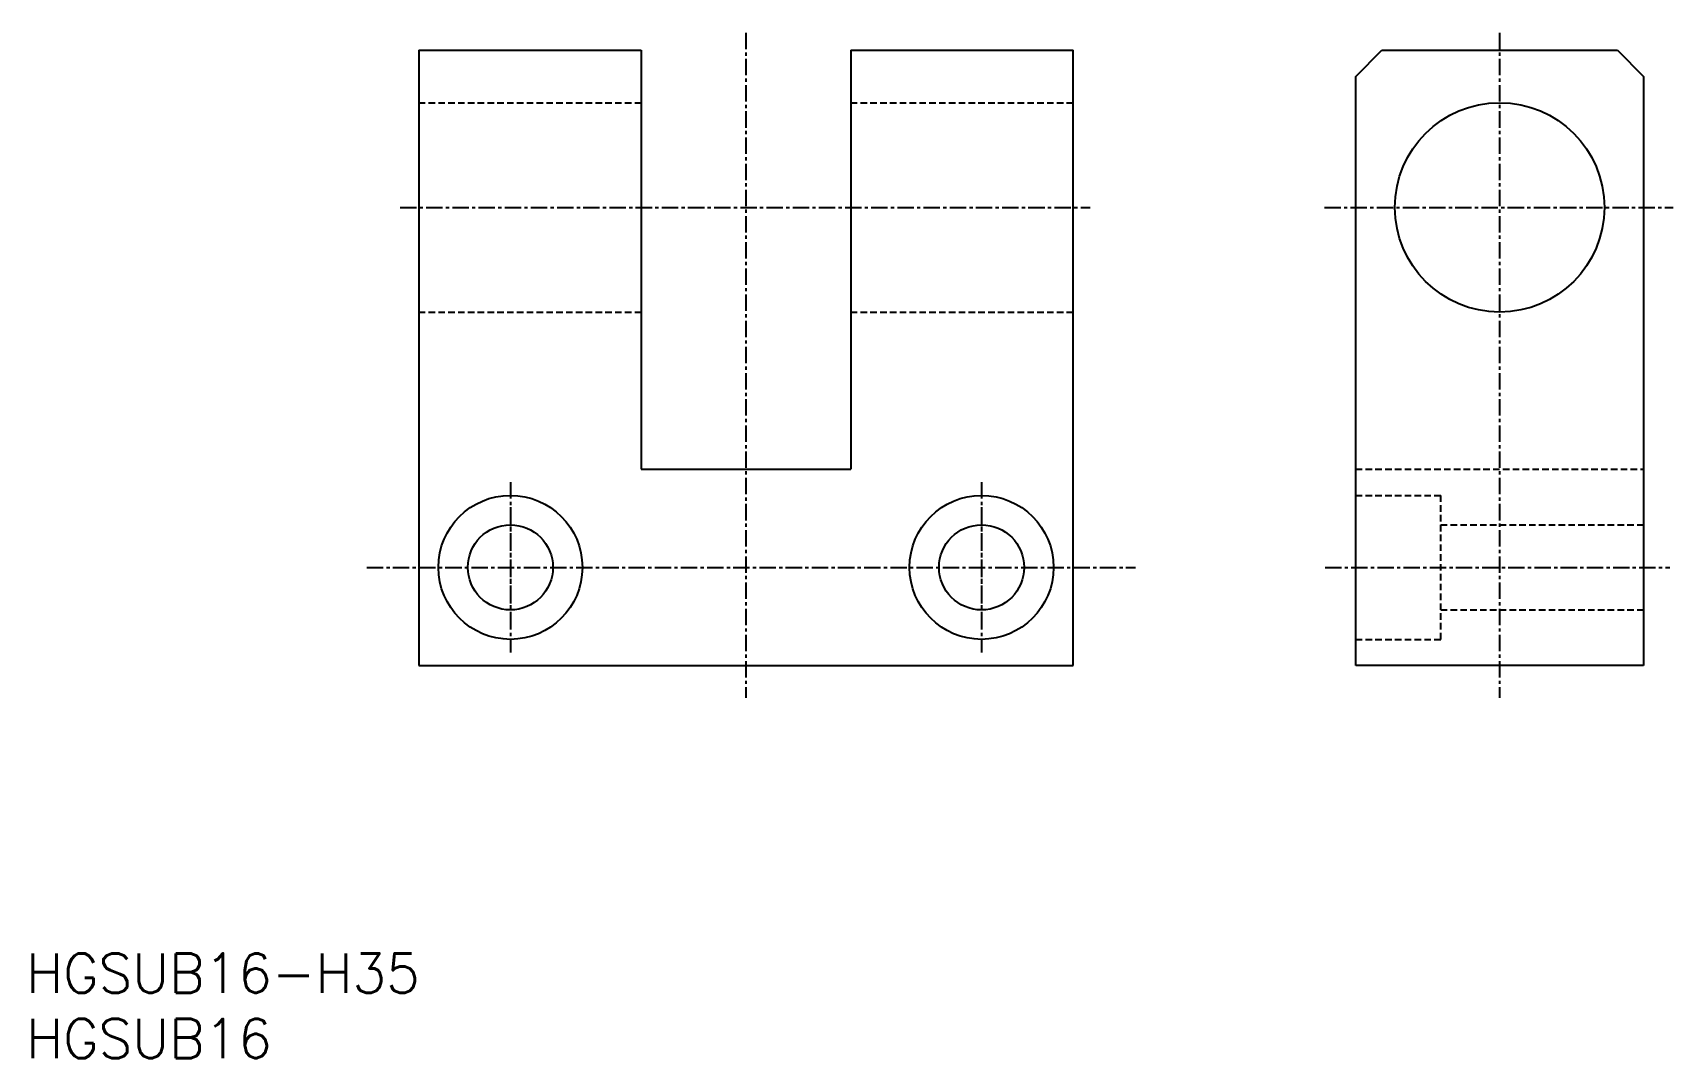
# Model space of a CAD drawing. Extents: x 1 to 126, y 0 to 78.
import ezdxf

# ---------------------------------------------------------------- set-up
doc = ezdxf.new("R2010")
doc.units = 0
doc.linetypes.add('CENTER', pattern=[2, 1.25, -0.25, 0.25, -0.25])
doc.linetypes.add('DASHED', pattern=[0.75, 0.5, -0.25])
doc.layers.get('0').update_dxf_attribs({"linetype": 'CONTINUOUS'})
doc.layers.add('CENTER', color=1, linetype='CENTER')
doc.styles.get("Standard").update_dxf_attribs({"font": 'txt.shx'})

# ---------------------------------------------------------------- blocks, each defined once
blk = doc.blocks.new('*U12')
at = {"color": 7, "linetype": 'CONTINUOUS'}
blk.add_text('HGSUB16', height=3, dxfattribs=at).set_placement((0, 0))
blk = doc.blocks.new('*U13')
at = {"color": 7, "linetype": 'CONTINUOUS'}
blk.add_text('HGSUB16-H35', height=3, dxfattribs=at).set_placement((0, 5))

msp = doc.modelspace()

# ---------------------------------------------------------------- linework, layer by layer
at = {"color": 7, "linetype": 'CONTINUOUS'}
for p, q in [((30, 77), (30, 30)), ((30, 77), (47, 77)), ((47, 77), (47, 45)), ((63, 77), (63, 45)), ((63, 77), (80, 77)), ((80, 30), (80, 77)), ((101.58, 75), (103.58, 77)), ((103.58, 77), (121.58, 77)), ((121.58, 77), (123.58, 75)), ((101.58, 30), (101.58, 75)), ((123.58, 75), (123.58, 30)), ((47, 45), (63, 45)), ((30, 30), (80, 30)), ((123.58, 30), (101.58, 30))]:
    msp.add_line(p, q, dxfattribs=at)
at = {"color": 3, "linetype": 'DASHED'}
for p, q in [((30, 73), (47, 73)), ((63, 73), (80, 73)), ((30, 57), (47, 57)), ((63, 57), (80, 57)), ((101.58, 45), (123.58, 45)), ((101.58, 43), (108.08, 43)), ((108.08, 32), (108.08, 43)), ((108.08, 40.75), (123.58, 40.75)), ((108.08, 34.25), (123.58, 34.25)), ((101.58, 32), (108.08, 32))]:
    msp.add_line(p, q, dxfattribs=at)
at = {"color": 7, "linetype": 'CONTINUOUS'}
for centre, radius in [((112.58, 65), 8), ((37, 37.5), 5.5), ((73, 37.5), 5.5), ((37, 37.5), 3.25), ((73, 37.5), 3.25)]:
    msp.add_circle(centre, radius, dxfattribs=at)
at = {"layer": 'CENTER', "color": 1, "linetype": 'CENTER'}
for p, q in [((55, 78.34), (55, 27.52)), ((112.58, 78.34), (112.58, 27.52)), ((28.57, 65), (81.3, 65)), ((99.19, 65), (125.84, 65)), ((37, 44), (37, 31)), ((73, 44), (73, 31)), ((37, 42.11), (37, 32.64)), ((73, 42.11), (73, 32.64)), ((26.03, 37.5), (84.76, 37.5)), ((99.24, 37.5), (125.59, 37.5))]:
    msp.add_line(p, q, dxfattribs=at)

# ---------------------------------------------------------------- block references
at = {"color": 7, "linetype": 'CONTINUOUS'}
for name in ['*U13', '*U12']:
    msp.add_blockref(name, (0, 0), dxfattribs=at)

doc.saveas('drawing.dxf')
